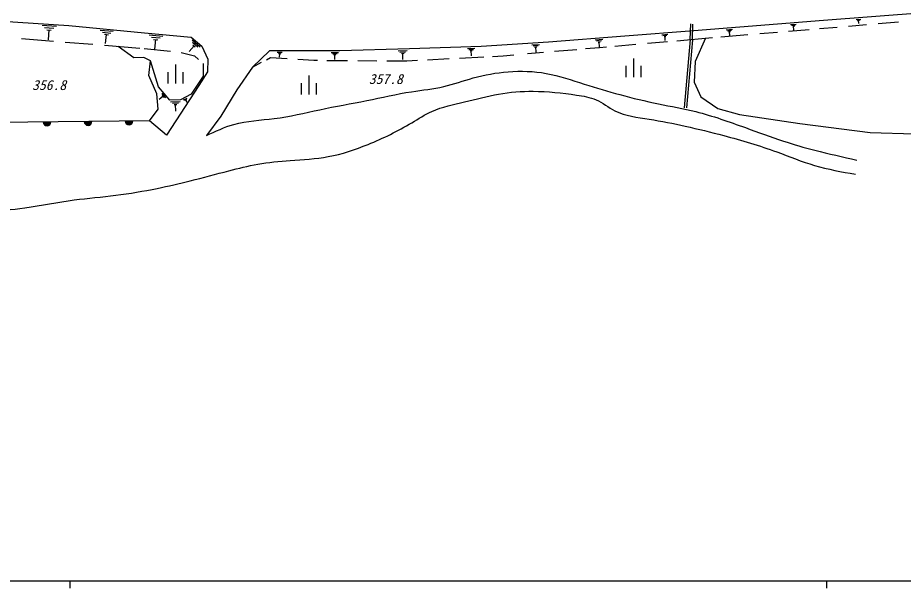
# Model space of a CAD drawing. Units: millimetres, scale not verified. Extents: x 40000 to 680000, y 20000 to 380000.
# Drawn here: x 161105 to 278160, y 204000 to 279444 of the extents above; entities that cross this region are included whole.
import ezdxf
from ezdxf.enums import TextEntityAlignment as Align

# ---------------------------------------------------------------- set-up
doc = ezdxf.new("R2010")
doc.units = ezdxf.units.MM
doc.header["$LTSCALE"] = 1000
doc.layers.add('M-BGD', color=7, linetype='Continuous', lineweight=25)
doc.layers.add('M-TTL-BAND', color=7, linetype='Continuous', lineweight=25)
doc.styles.add('ＭＳ ゴシック', font='')
doc.styles.get('ＭＳ ゴシック').set_extended_font_data('MS Gothic')

msp = doc.modelspace()

# ---------------------------------------------------------------- linework, layer by layer
at = {"layer": 'M-BGD'}
for p, q in [((292003, 280945), (267602, 279083)), ((157703, 279071), (167874, 278428)), ((250001, 276546), (250060, 278643)), ((267602, 279083), (250489, 277697)), ((263265, 278537), (264005, 278597)), ((271945, 279217), (272535, 279267)), ((272055, 279137), (272445, 279167)), ((272165, 279057), (272345, 279067)), ((272285, 278657), (272255, 279067)), ((274838, 278658), (277547, 278886)), ((164335, 278447), (166215, 278327)), ((164645, 278147), (165875, 278067)), ((164955, 277847), (165525, 277807)), ((165155, 276507), (165245, 277827)), ((167874, 278428), (177873, 277441)), ((172015, 277817), (173735, 277647)), ((172295, 277537), (173415, 277417)), ((177873, 277441), (184053, 276883)), ((250489, 277697), (241338, 277024)), ((250302, 276573), (250359, 278575)), ((254755, 277847), (255605, 277907)), ((254915, 277727), (255465, 277777)), ((255065, 277607), (255325, 277637)), ((255245, 277027), (255195, 277627)), ((259181, 277337), (261527, 277535)), ((262969, 277657), (265727, 277889)), ((263405, 278437), (263885, 278477)), ((263545, 278327), (263765, 278347)), ((263695, 277817), (263655, 278337)), ((267067, 278002), (269438, 278202)), ((270914, 278327), (273291, 278527)), ((161615, 276701), (165838, 276355)), ((172565, 277247), (173085, 277187)), ((172705, 276017), (172825, 277217)), ((178475, 277187), (180295, 277017)), ((178775, 276887), (179955, 276777)), ((179065, 276577), (179615, 276537)), ((179225, 275287), (179345, 276557)), ((184053, 276883), (185426, 275681)), ((184165, 276527), (185225, 275587)), ((241338, 277024), (231277, 276192)), ((237435, 276497), (238445, 276587)), ((237625, 276367), (238285, 276417)), ((244330, 276057), (247008, 276285)), ((246245, 277187), (247045, 277247)), ((246395, 277077), (246915, 277117)), ((246545, 276967), (246785, 276987)), ((246705, 276417), (246665, 276977)), ((248231, 276390), (252954, 276807)), ((250001, 276546), (249217, 267547)), ((250300, 276520), (249516, 267521)), ((252001, 276723), (250631, 273669)), ((254054, 276905), (257627, 277206)), ((167361, 276230), (171056, 275928)), ((172571, 275804), (177249, 275420)), ((176474, 274117), (174385, 275655)), ((177820, 275374), (181320, 275002)), ((183755, 274997), (184415, 275737)), ((184215, 276207), (184895, 275597)), ((184255, 275877), (184565, 275597)), ((185426, 275681), (186241, 273964)), ((194397, 275083), (192139, 272904)), ((203666, 275043), (194397, 275083)), ((212896, 275320), (203666, 275043)), ((211385, 275077), (212575, 275107)), ((222364, 275637), (212896, 275320)), ((220545, 275377), (221535, 275407)), ((220725, 275237), (221365, 275257)), ((220905, 275087), (221195, 275097)), ((221075, 274407), (221055, 275097)), ((231277, 276192), (222364, 275637)), ((229055, 275847), (230055, 275907)), ((229245, 275707), (229895, 275747)), ((229425, 275567), (229725, 275587)), ((229615, 274877), (229575, 275577)), ((232063, 275001), (234995, 275256)), ((236172, 275358), (238011, 275518)), ((237815, 276227), (238115, 276247)), ((238025, 275527), (237965, 276237)), ((238011, 275518), (238930, 275597)), ((240012, 275689), (242829, 275929)), ((177789, 274163), (176474, 274117)), ((178643, 273748), (177789, 274163)), ((182703, 274855), (184480, 274417)), ((184480, 274417), (185017, 273922)), ((186241, 273964), (186199, 272291)), ((193973, 273882), (194516, 274171)), ((194516, 274171), (196740, 274033)), ((195405, 274887), (196045, 274877)), ((195525, 274787), (195935, 274787)), ((195635, 274687), (195825, 274687)), ((195725, 274237), (195735, 274687)), ((198117, 273948), (200260, 273815)), ((202535, 274847), (203485, 274847)), ((202705, 274707), (203325, 274707)), ((202865, 274567), (203155, 274567)), ((203005, 273897), (203015, 274567)), ((211605, 274907), (212375, 274927)), ((211815, 274727), (212165, 274737)), ((212015, 273897), (211995, 274737)), ((215256, 273880), (218116, 274031)), ((219517, 274105), (222722, 274275)), ((223849, 274335), (225256, 274409)), ((225256, 274409), (226670, 274532)), ((228501, 274691), (230588, 274873)), ((242505, 274070), (242505, 271570)), ((178425, 271807), (178643, 273748)), ((179704, 270287), (178643, 273748)), ((181956, 273241), (181956, 270741)), ((185598, 273388), (185633, 273356)), ((185633, 273356), (185610, 271718)), ((192139, 272904), (190049, 269919)), ((192139, 272904), (193340, 273545)), ((200260, 273815), (200722, 273812)), ((201944, 273804), (204704, 273786)), ((206074, 273777), (208553, 273761)), ((209875, 273753), (212540, 273736)), ((212540, 273736), (213937, 273810)), ((241505, 273070), (241505, 271570)), ((243505, 271570), (243505, 273070)), ((250631, 273669), (250505, 270925)), ((179488, 269399), (178425, 271807)), ((180956, 272241), (180956, 270741)), ((182956, 270741), (182956, 272241)), ((185610, 271718), (184018, 269318)), ((186199, 272291), (185040, 270488)), ((199581, 271789), (199581, 269289)), ((185040, 270488), (180791, 263922)), ((198581, 270789), (198581, 269289)), ((200581, 269289), (200581, 270789)), ((250505, 270925), (251419, 269001)), ((179662, 267338), (179488, 269399)), ((181204, 268534), (179704, 270287)), ((180155, 269457), (180655, 268867)), ((180155, 269277), (180485, 268897)), ((184018, 269318), (182634, 268580)), ((190049, 269919), (187932, 266418)), ((179815, 268657), (180235, 269017)), ((180155, 269097), (180305, 268927)), ((182634, 268580), (181204, 268534)), ((181315, 268337), (182585, 268377)), ((181545, 268157), (182365, 268187)), ((183035, 268567), (183485, 268807)), ((183155, 268537), (183445, 268697)), ((183265, 268507), (183405, 268587)), ((183505, 268227), (183335, 268547)), ((251419, 269001), (253659, 267455)), ((178517, 265811), (179662, 267338)), ((181775, 267977), (182145, 267987)), ((181985, 267097), (181965, 267987)), ((253659, 267455), (256530, 266635)), ((178517, 265811), (146046, 265419)), ((180791, 263922), (178517, 265811)), ((187932, 266418), (186073, 263868)), ((256530, 266635), (264479, 265436)), ((264479, 265436), (273785, 264269)), ((273785, 264269), (279653, 264083))]:
    msp.add_line(p, q, dxfattribs=at)
for centre, radius in [((170399, 265713), 500), ((170399, 265713), 500), ((170399, 265713), 450), ((170399, 265713), 400), ((170399, 265713), 350), ((170399, 265713), 300), ((170399, 265713), 250), ((170399, 265713), 200), ((170399, 265713), 150), ((175811, 265778), 500), ((175811, 265778), 500), ((175811, 265778), 450), ((175811, 265778), 400), ((175811, 265778), 350), ((175811, 265778), 300), ((175811, 265778), 250), ((175811, 265778), 200), ((175811, 265778), 150), ((175811, 265778), 100), ((175811, 265778), 50), ((164987, 265647), 500), ((164987, 265647), 500), ((164987, 265647), 450), ((164987, 265647), 400), ((164987, 265647), 350), ((164987, 265647), 300), ((164987, 265647), 250), ((164987, 265647), 200), ((164987, 265647), 150), ((164987, 265647), 100), ((164987, 265647), 50), ((170399, 265713), 100), ((170399, 265713), 50)]:
    msp.add_arc(centre, radius, 180.69096, 0.69096, dxfattribs=at)
for points, knots in [([(186073, 263868), (187250, 264430), (188426, 264992), (189660, 265337), (191385, 265820), (193222, 265881), (195019, 266115), (197051, 266380), (199031, 266866), (201027, 267282), (203095, 267714), (205179, 268071), (207250, 268492), (209221, 268893), (211180, 269352), (213171, 269659), (214601, 269880), (216046, 270023), (217450, 270351), (218747, 270654), (220008, 271116), (221296, 271474), (222806, 271894), (224353, 272172), (225920, 272296), (227609, 272428), (229320, 272381), (230977, 272079), (232683, 271768), (234332, 271187), (235990, 270653), (237551, 270151), (239120, 269692), (240701, 269270), (242388, 268820), (244088, 268414), (245800, 268060), (247445, 267720), (249101, 267429), (250727, 267023), (252957, 266466), (255132, 265693), (257296, 264905), (258964, 264298), (260625, 263682), (262310, 263133), (263679, 262687), (265064, 262285), (266459, 261923), (268306, 261444), (270170, 261035), (272034, 260627)], [0, 0, 0, 0, 1, 1, 1, 2, 2, 2, 3, 3, 3, 4, 4, 4, 5, 5, 5, 6, 6, 6, 7, 7, 7, 8, 8, 8, 9, 9, 9, 10, 10, 10, 11, 11, 11, 12, 12, 12, 13, 13, 13, 14, 14, 14, 15, 15, 15, 16, 16, 16, 17, 17, 17, 17]), ([(76934, 266319), (77947, 265908), (78961, 265496), (79955, 265041), (81102, 264516), (82224, 263933), (83385, 263446), (84522, 262968), (85696, 262582), (86842, 262116), (87765, 261741), (88670, 261316), (89607, 260999), (90569, 260675), (91564, 260466), (92559, 260202), (93485, 259955), (94410, 259660), (95351, 259643), (96164, 259629), (96989, 259822), (97771, 260095), (98291, 260277), (98793, 260495), (99313, 260654), (100084, 260889), (100896, 260994), (101706, 261079), (103029, 261218), (104348, 261300), (105668, 261318), (108520, 261358), (111380, 261095), (114230, 260813), (117274, 260512), (120307, 260190), (123350, 259936), (125957, 259718), (128571, 259549), (131168, 259244), (133225, 259003), (135271, 258677), (137337, 258473), (138809, 258328), (140291, 258244), (141737, 257960), (142879, 257736), (143997, 257386), (145102, 257004), (146505, 256520), (147886, 255985), (149299, 255550), (150472, 255190), (151668, 254899), (152872, 254636), (154177, 254352), (155493, 254101), (156819, 254013), (158559, 253897), (160317, 254060), (162055, 254304), (164243, 254611), (166399, 255047), (168578, 255343), (170399, 255589), (172236, 255737), (174062, 255966), (175902, 256196), (177731, 256509), (179547, 256880), (181009, 257179), (182463, 257515), (183910, 257877), (185617, 258304), (187315, 258765), (189020, 259207), (190286, 259534), (191557, 259851), (192843, 260079), (194255, 260329), (195686, 260472), (197122, 260578), (198806, 260702), (200497, 260776), (202150, 261076), (203956, 261404), (205717, 262001), (207427, 262697), (209423, 263509), (211349, 264457), (213202, 265564), (214079, 266087), (214939, 266647), (215861, 267059), (217221, 267668), (218715, 267958), (220182, 268306), (221685, 268662), (223159, 269078), (224670, 269345), (226173, 269610), (227713, 269727), (229240, 269719), (231156, 269708), (233053, 269498), (234974, 269220), (235858, 269092), (236748, 268950), (237550, 268597), (238423, 268212), (239191, 267577), (240043, 267143), (241420, 266440), (243016, 266260), (244572, 266021), (246194, 265771), (247772, 265458), (249350, 265107), (251043, 264730), (252736, 264309), (254419, 263860), (256788, 263228), (259137, 262539), (261441, 261700), (263101, 261095), (264738, 260412), (266427, 259913), (268189, 259392), (270008, 259071), (271828, 258750)], [0, 0, 0, 0, 1, 1, 1, 2, 2, 2, 3, 3, 3, 4, 4, 4, 5, 5, 5, 6, 6, 6, 7, 7, 7, 8, 8, 8, 9, 9, 9, 10, 10, 10, 11, 11, 11, 12, 12, 12, 13, 13, 13, 14, 14, 14, 15, 15, 15, 16, 16, 16, 17, 17, 17, 18, 18, 18, 19, 19, 19, 20, 20, 20, 21, 21, 21, 22, 22, 22, 23, 23, 23, 24, 24, 24, 25, 25, 25, 26, 26, 26, 27, 27, 27, 28, 28, 28, 29, 29, 29, 30, 30, 30, 31, 31, 31, 32, 32, 32, 33, 33, 33, 34, 34, 34, 35, 35, 35, 36, 36, 36, 37, 37, 37, 38, 38, 38, 39, 39, 39, 40, 40, 40, 41, 41, 41, 42, 42, 42, 43, 43, 43, 43])]:
    msp.add_open_spline(points, degree=3, knots=knots, dxfattribs=at)
at = {"layer": 'M-TTL-BAND'}
for p, q in [((40000, 205000), (579000, 205000)), ((168000, 205000), (168000, 204000)), ((268000, 205000), (268000, 204000))]:
    msp.add_line(p, q, dxfattribs=at)

# ---------------------------------------------------------------- texts
at = {"layer": 'M-BGD', "style": 'ＭＳ ゴシック', "oblique": 15}
for s, p in [('357.8', (207519, 271338)), ('356.8', (163015, 270542))]:
    msp.add_text(s, height=1320, dxfattribs=at).set_placement(p, align=Align.MIDDLE_LEFT)

doc.saveas('drawing.dxf')
